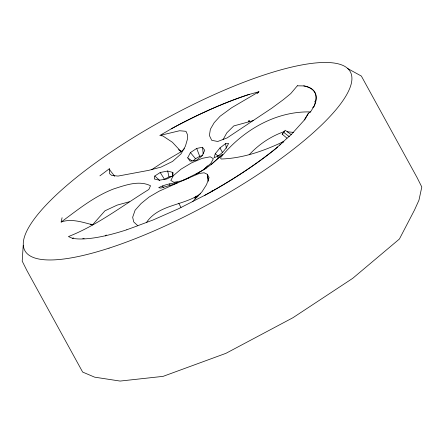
<?xml version="1.0" encoding="UTF-8"?>
<svg xmlns="http://www.w3.org/2000/svg" width="444" height="444" viewBox="0 0 444 444"><rect width="100%" height="100%" fill="white"/><g stroke="black" fill="none" stroke-linecap="round" stroke-linejoin="round"><path stroke-width="0.67" d="M172.86 172.461L172.705 175.963L167 178.938L159.39 180.192L154.329 178.988L154.784 176.029L160.19 172.505L167.677 171.029L172.86 172.461L172.777 176.14L169.014 176.89L163.936 179.598M23.227 245.282L22.2 261.116L26.873 270.463L82.64 372.061L94.622 377.156L120.102 381.069L163.109 376.357L225.902 353.346L292.94 317.721L352.697 278.349L399.406 239.027L414.541 209.951L418.958 200.194L421.8 187.013L417.127 177.667L361.361 76.068L347.413 68.404M297.38 85.809L303.579 85.92A144.744 37.218 -28.8 0 1 313.875 106.505L310.461 112.016L308.513 113.126L303.863 120.579L291.414 134.393L281.807 142.907M129.332 201.759L117.094 205.134L104.923 210.828L92.568 224.814C82.628 222.3 71.273 218.254 61.144 222.044L62.077 217.704M215.251 153.741L214.069 157.698C220.551 155.644 225.874 149.567 228.593 143.434L225.519 143.656L219.991 147.924L215.251 153.741L218.06 156.144L219.231 155.4M249.356 120.496L248.918 121.8L233.783 125.93L226.817 132.845L223.055 139.649M249.167 94.433L258.924 91.736L257.254 93.518M207.32 165.795L206.704 166.994L203.663 169.547M187.684 157.842L190.421 152.592L196.675 148.435L202.481 147.264L204.745 150.311L202.131 155.794L196.181 160.495L190.071 161.122L187.684 157.842L192.052 160.961M310.511 111.921C275.219 111 242.03 130.875 220.49 157.842L221.145 159.013C243.068 158.314 264.186 150.832 283.799 141.464L282.662 142.391M304.612 120.024L308.513 113.126M286.935 138.117L282.162 134.171L285.165 130.253L291.492 134.798M217.294 157.215L218.06 156.144M283.716 132.445L284.46 131.48M146.52 222.444C158.78 204.162 184.077 205.838 200.688 193.601M297.397 85.714L290.715 93.64L283.383 99.639L271.784 108.181L227.106 137.912L217.754 141.481L211.727 140.321L209.396 135.52L210.367 129.248L214.174 122.688L220.019 116.284L231.679 107.737L258.924 91.736M195.249 198.895L194.727 197.63L196.115 196.087M249.173 154.795C258.846 144.3 271.018 136.142 284.549 131.502M105.311 235.964L106.255 234.987M151.504 169.791L161.344 163.309L181.202 151.709L184.476 148.635M282.162 134.171L282.972 133.416M277.716 146.909L276.235 148.263A144.75 37.218 -28.8 0 1 204.728 195.377M279.692 145.105L280.68 144.2M193.084 160.911L195.515 158.724L199.733 156.355L202.78 155.433M211.66 164.141L222.605 154.334L211.122 164.535L211.66 164.141L203.863 169.819M283.799 141.464L276.101 148.285A144.744 37.218 -28.8 0 1 204.601 195.393L192.768 201.443L201.998 191.769L206.549 184.626L209.085 177.528L207.304 174.292L204.062 172.772L199.145 173.51L182.201 180.802L159.041 191.22L149.051 197.064L141.075 203.541L135.109 210.201L132.662 217.255L133.727 221.922L137.807 225.741L126.845 229.731M312.681 107.542L314.058 106.427A144.75 37.218 -28.8 0 0 303.763 85.836M99.906 175.863L109.302 168.781L110.223 170.579L114.73 176.279M61.144 222.044C77.778 209.779 94.084 196.453 113.586 188.961C125.164 185.276 138.844 179.975 150.549 185.758L148.823 189.488C122.378 205.755 97.536 225.175 68.415 236.58L72.361 238.262M197.735 173.338L206.438 167.949M211.394 191.375L212.559 190.643M195.232 174.714L203.197 169.935L210.783 163.503L213.359 158.697L210.24 156.799L202.248 158.325L191.542 162.865L180.974 169.197L173.388 175.63L170.812 180.436L173.937 182.334L181.923 180.808L189.616 177.55M171.306 128.821L159.79 135.514L179.592 130.736L185.975 131.319L187.407 134.51L187.368 139.405L185.437 146.104L181.019 153.885L172.522 161.455L160.839 167.177L148.612 170.368L118.043 176.079L111.744 175.441L109.574 173.637L109.302 168.781M193.112 201.299L178.655 208.686L152.98 220.024L137.79 225.685M182.734 180.603L200.05 171.834M174.209 184.088L177.922 182.573C171.329 183.311 164.602 184.587 158.686 187.69L160.817 188.09L173.565 184.293M182.173 180.586L183.416 180.164M73.504 237.917L72.372 238.289A144.75 37.218 -28.8 0 0 126.862 229.759M194.727 197.63L197.98 196.575M253.552 120.524L248.918 121.8L248.801 120.463M314.413 101.831L315.778 101.876M90.52 224.636L92.568 224.814L90.693 224.109M287.296 131.774L293.478 132.379M82.8 238.495L84.171 238.678M161.05 135.692L162.804 135.925L172.383 142.247L181.202 151.709L180.675 150.477M178.455 149.634L181.202 151.709M283.516 132.212L289.26 136.658M154.784 176.029L159.707 180.431M162.271 185.953L163.669 187.39M190.421 152.592L195.515 158.724M160.19 172.505L164.435 179.204M178.671 203.191L180.974 207.387M219.991 147.924L222.505 152.553M169.48 183.894L170.207 185.542M196.675 148.435L199.733 156.355M167.677 171.029L169.014 176.89M225.519 143.656L226.429 148.257M208.458 181.08L207.304 174.292L208.236 180.98M202.481 147.264L203.241 153.918M171.406 128.754A144.75 37.218 -28.8 0 1 249.273 94.367M171.229 128.832A144.744 37.218 -28.8 0 1 249.095 94.45M109.041 248.141A185.675 47.741 -28.8 0 0 351.881 77.334A185.675 47.741 -28.8 0 0 101.737 158.441A185.675 47.741 -28.8 0 0 109.041 248.141"/></g></svg>
